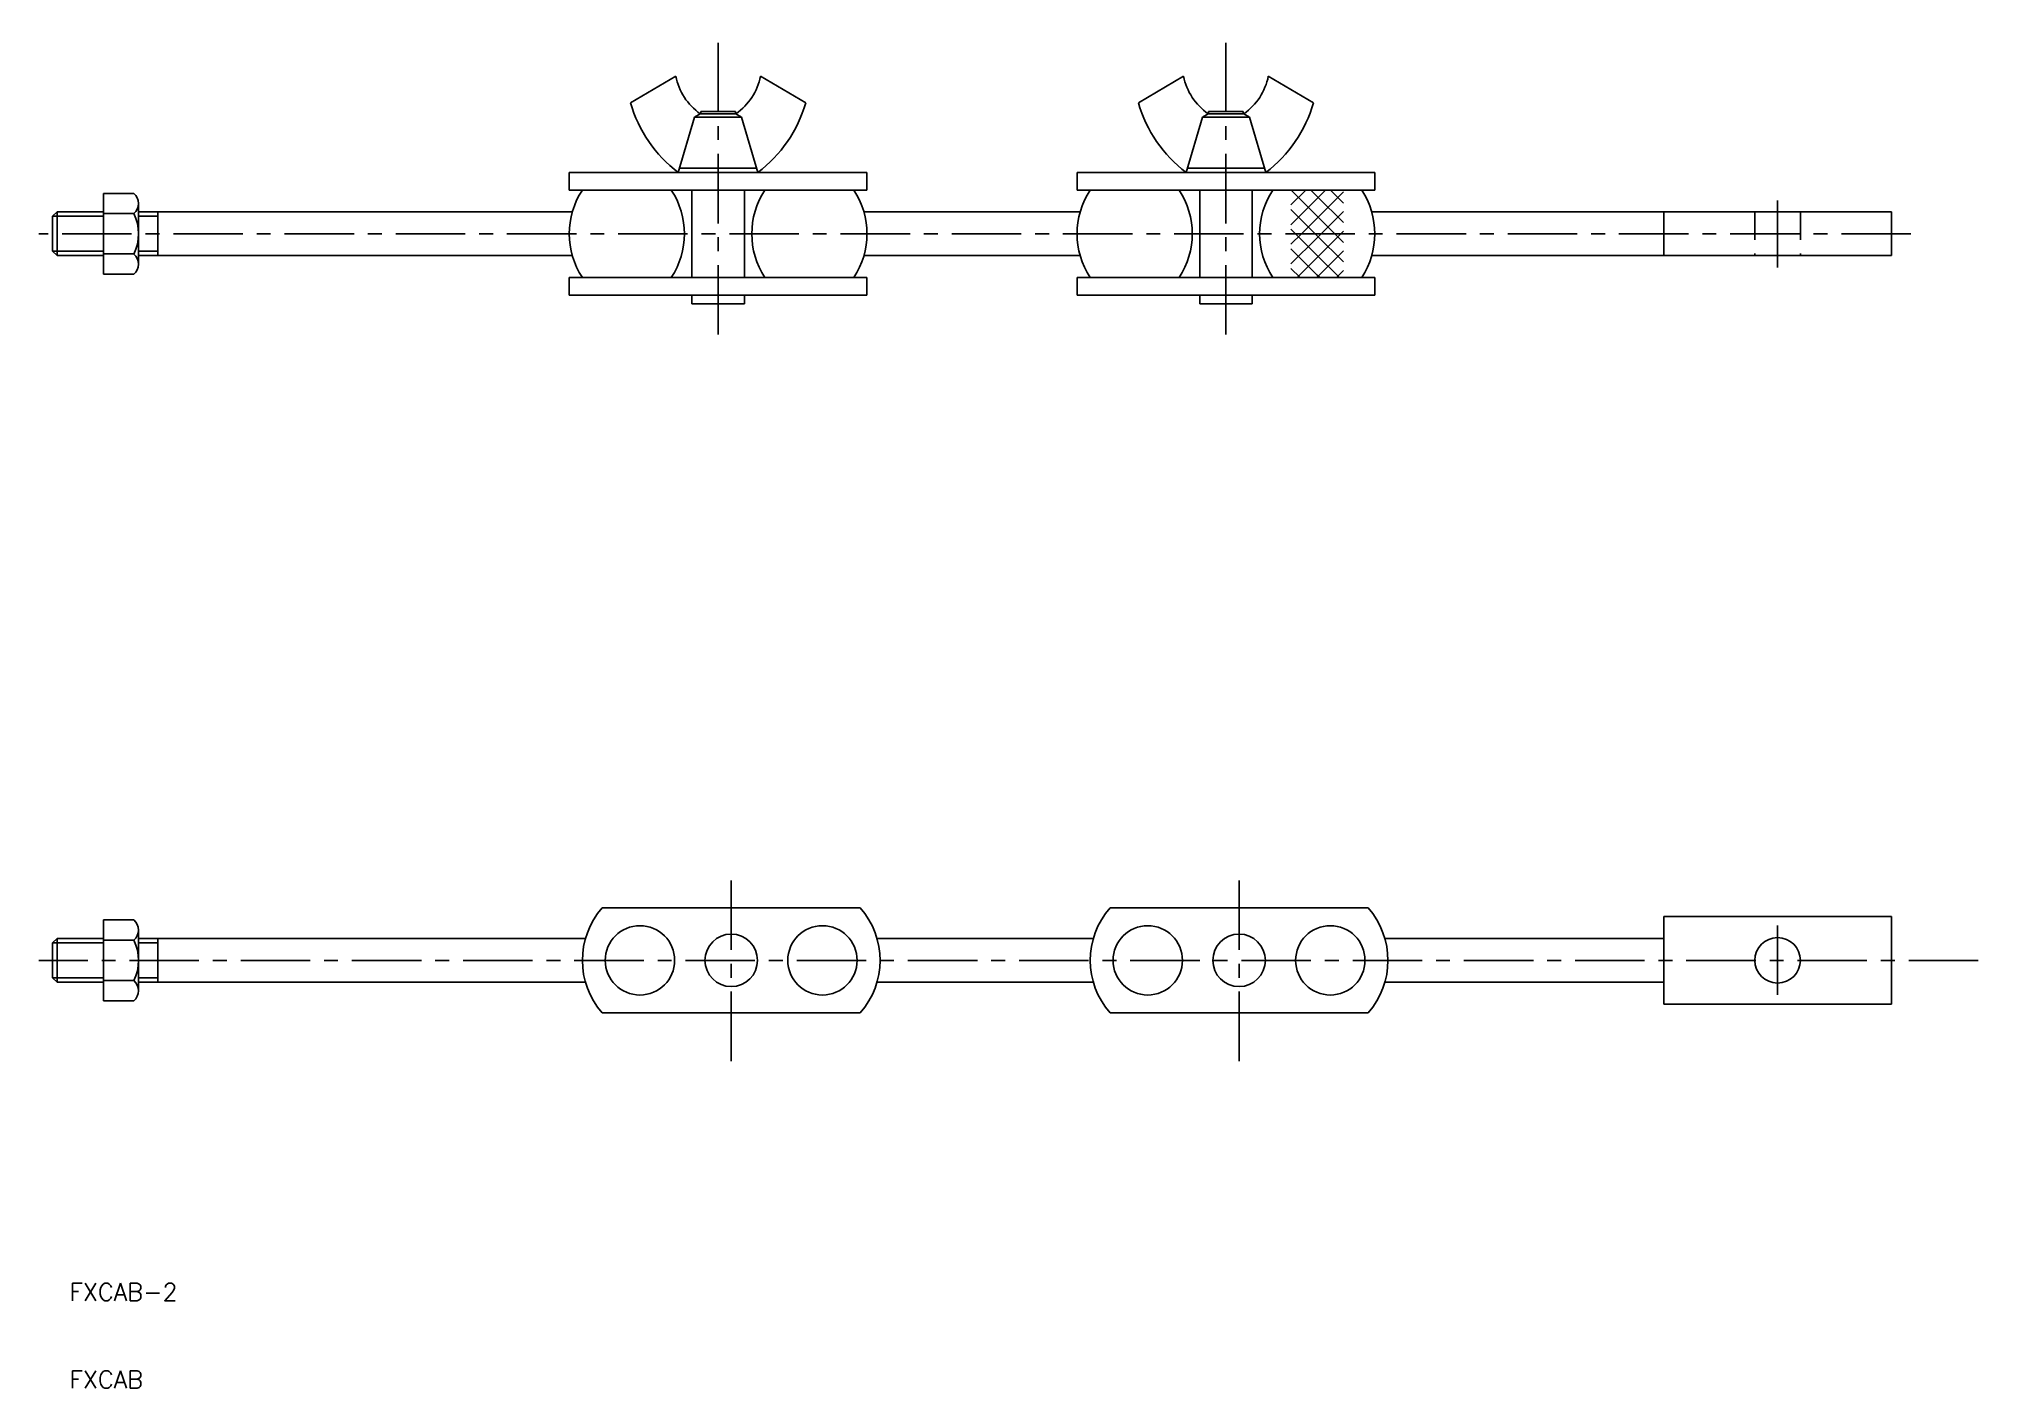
# Model space of a CAD drawing. Extents: x 112 to 334, y -42 to 112.
import ezdxf

# ---------------------------------------------------------------- set-up
doc = ezdxf.new("R2010")
doc.units = 0
doc.header["$LTSCALE"] = 0.25
doc.linetypes.add('CENTER', pattern=[50.8, 31.75, -6.35, 6.35, -6.35])
doc.linetypes.add('DASHED', pattern=[19.05, 12.7, -6.35])
doc.layers.get('0').update_dxf_attribs({"linetype": 'CONTINUOUS'})
doc.layers.add('CENTER', color=1, linetype='CENTER')
doc.styles.get("Standard").update_dxf_attribs({"font": 'txt.shx'})

msp = doc.modelspace()

# ---------------------------------------------------------------- linework, layer by layer
for p, q in [((184.75, 108.14), (179.59, 105.1)), ((194.43, 108.14), (199.59, 105.1)), ((242.75, 108.14), (237.59, 105.1)), ((252.43, 108.14), (257.59, 105.1)), ((187.61, 104.11), (191.57, 104.11)), ((187.61, 103.85), (187.61, 104.11)), ((191.57, 103.85), (191.57, 104.11)), ((245.61, 104.11), (249.57, 104.11)), ((245.61, 103.85), (245.61, 104.11)), ((249.57, 103.85), (249.57, 104.11)), ((186.91, 103.48), (185.04, 97.14)), ((187.55, 103.85), (186.91, 103.48)), ((186.91, 103.48), (192.27, 103.48)), ((187.55, 103.85), (191.63, 103.85)), ((191.63, 103.85), (192.27, 103.48)), ((192.27, 103.48), (194.14, 97.14)), ((244.91, 103.48), (243.04, 97.14)), ((245.55, 103.85), (244.91, 103.48)), ((244.91, 103.48), (250.27, 103.48)), ((245.55, 103.85), (249.63, 103.85)), ((249.63, 103.85), (250.27, 103.48)), ((250.27, 103.48), (252.14, 97.14)), ((185.31, 97.62), (193.87, 97.62)), ((243.31, 97.62), (251.87, 97.62)), ((172.59, 97.14), (206.59, 97.14)), ((172.59, 95.14), (172.59, 97.14)), ((206.59, 95.14), (206.59, 97.14)), ((230.59, 97.14), (264.59, 97.14)), ((230.59, 95.14), (230.59, 97.14)), ((264.59, 95.14), (264.59, 97.14)), ((119.4, 94.76), (119.4, 85.52)), ((119.4, 94.76), (122.86, 94.76)), ((123.4, 93.6), (123.4, 86.67)), ((172.59, 95.14), (206.59, 95.14)), ((186.59, 85.14), (186.59, 95.14)), ((192.59, 85.14), (192.59, 95.14)), ((230.59, 95.14), (264.59, 95.14)), ((244.59, 85.14), (244.59, 95.14)), ((250.59, 85.14), (250.59, 95.14)), ((113.59, 92.14), (114.09, 92.64)), ((113.59, 88.14), (113.59, 92.14)), ((114.09, 92.64), (114.09, 87.64)), ((114.09, 92.64), (119.4, 92.64)), ((122.86, 92.45), (119.4, 92.45)), ((123.4, 92.64), (172.94, 92.64)), ((125.59, 87.64), (125.59, 92.64)), ((206.24, 92.64), (230.94, 92.64)), ((264.24, 92.64), (323.59, 92.64)), ((297.59, 87.64), (297.59, 92.64)), ((323.59, 87.64), (323.59, 92.64)), ((113.59, 88.14), (114.09, 87.64)), ((114.09, 87.64), (119.4, 87.64)), ((122.86, 87.83), (119.4, 87.83)), ((123.4, 87.64), (172.94, 87.64)), ((206.24, 87.64), (230.94, 87.64)), ((264.24, 87.64), (323.59, 87.64)), ((119.4, 85.52), (122.86, 85.52)), ((172.59, 85.14), (206.59, 85.14)), ((172.59, 85.14), (172.59, 83.14)), ((206.59, 85.14), (206.59, 83.14)), ((230.59, 85.14), (264.59, 85.14)), ((230.59, 85.14), (230.59, 83.14)), ((264.59, 85.14), (264.59, 83.14)), ((172.59, 83.14), (206.59, 83.14)), ((186.59, 83.14), (186.59, 82.14)), ((186.59, 82.14), (189.59, 82.14)), ((192.59, 82.14), (189.59, 82.14)), ((192.59, 83.14), (192.59, 82.14)), ((230.59, 83.14), (264.59, 83.14)), ((244.59, 83.14), (244.59, 82.14)), ((244.59, 82.14), (247.59, 82.14)), ((250.59, 82.14), (247.59, 82.14)), ((250.59, 83.14), (250.59, 82.14)), ((119.4, 11.75), (119.4, 2.51)), ((119.4, 11.75), (122.86, 11.75)), ((176.35, 13.13), (205.83, 13.13)), ((234.35, 13.13), (263.83, 13.13)), ((297.59, 12.13), (323.59, 12.13)), ((297.59, 12.13), (297.59, 7.13)), ((323.59, 12.13), (323.59, 7.13)), ((113.59, 9.13), (114.09, 9.63)), ((113.59, 5.13), (113.59, 9.13)), ((114.09, 9.63), (114.09, 4.63)), ((114.09, 9.63), (119.4, 9.63)), ((122.86, 9.44), (119.4, 9.44)), ((123.4, 10.59), (123.4, 3.66)), ((123.4, 9.63), (174.44, 9.63)), ((125.59, 4.63), (125.59, 9.63)), ((207.74, 9.63), (232.44, 9.63)), ((265.74, 9.63), (297.59, 9.63)), ((297.59, 2.13), (297.59, 7.13)), ((323.59, 2.13), (323.59, 7.13)), ((113.59, 5.13), (114.09, 4.63)), ((114.09, 4.63), (119.4, 4.63)), ((122.86, 4.82), (119.4, 4.82)), ((123.4, 4.63), (174.44, 4.63)), ((207.74, 4.63), (232.44, 4.63)), ((265.74, 4.63), (297.59, 4.63)), ((119.4, 2.51), (122.86, 2.51)), ((176.35, 1.13), (205.83, 1.13)), ((234.35, 1.13), (263.83, 1.13)), ((297.59, 2.13), (323.59, 2.13))]:
    msp.add_line(p, q)
at = {"color": 3}
for p, q in [((255.01, 93.43), (256.73, 95.14)), ((255.01, 91.18), (258.01, 94.18)), ((258.01, 92.16), (255.04, 95.14)), ((258.01, 94.41), (257.28, 95.14)), ((258.01, 94.18), (258.97, 95.14)), ((258.01, 91.94), (261.01, 94.94)), ((261.01, 91.41), (258.01, 94.41)), ((261.01, 93.65), (259.53, 95.14)), ((113.59, 92.14), (119.4, 92.14)), ((123.4, 92.14), (125.59, 92.14)), ((257.79, 90.14), (255.01, 92.92)), ((256.22, 90.14), (258.01, 91.94)), ((260.04, 90.14), (258.01, 92.16)), ((258.46, 90.14), (261.01, 92.69)), ((255.55, 90.14), (255.01, 90.67)), ((255.01, 88.94), (256.22, 90.14)), ((255.01, 86.69), (258.01, 89.69)), ((258.01, 87.67), (255.55, 90.14)), ((258.01, 89.92), (257.79, 90.14)), ((258.01, 87.44), (260.71, 90.14)), ((258.01, 89.69), (258.46, 90.14)), ((261.01, 86.92), (258.01, 89.92)), ((261.01, 89.16), (260.04, 90.14)), ((260.71, 90.14), (261.01, 90.44)), ((113.59, 88.14), (119.4, 88.14)), ((123.4, 88.14), (125.59, 88.14)), ((258.01, 85.42), (255.01, 88.42)), ((255.71, 85.14), (258.01, 87.44)), ((258.01, 85.2), (261.01, 88.2)), ((260.55, 85.14), (258.01, 87.67)), ((256.06, 85.14), (255.01, 86.18)), ((257.95, 85.14), (258.01, 85.2)), ((258.3, 85.14), (258.01, 85.42)), ((260.2, 85.14), (261.01, 85.95)), ((113.59, 9.13), (119.4, 9.13)), ((123.4, 9.13), (125.59, 9.13)), ((113.59, 5.13), (119.4, 5.13)), ((123.4, 5.13), (125.59, 5.13))]:
    msp.add_line(p, q, dxfattribs=at)
at = {"color": 3, "linetype": 'DASHED'}
for p, q in [((307.99, 92.64), (307.99, 87.64)), ((313.19, 92.64), (313.19, 87.64))]:
    msp.add_line(p, q, dxfattribs=at)
for centre, radius in [((180.66, 7.13), 3.96), ((201.51, 7.13), 3.96), ((238.66, 7.13), 3.96), ((259.51, 7.13), 3.96), ((191.09, 7.13), 3), ((249.09, 7.13), 3), ((310.59, 7.13), 2.6)]:
    msp.add_circle(centre, radius)
for centre, radius, start, end in [((191.49, 109.48), 6.87, 191.2616, 235.0199), ((187.69, 109.48), 6.87, 304.9801, 348.7384), ((249.49, 109.48), 6.87, 191.2616, 235.0199), ((245.69, 109.48), 6.87, 304.9801, 348.7384), ((194.4, 109.39), 15.42, 196.1285, 232.61), ((184.78, 109.39), 15.42, 307.39, 343.8715), ((252.4, 109.39), 15.42, 196.1285, 232.61), ((242.78, 109.39), 15.42, 307.39, 343.8715), ((121.89, 93.6), 1.51, 310.1341, 49.8659), ((181.67, 90.14), 9.08, 146.6015, 213.3985), ((176.66, 90.14), 9.08, 326.6015, 33.3985), ((202.52, 90.14), 9.08, 146.6015, 213.3985), ((197.51, 90.14), 9.08, 326.6015, 33.3985), ((239.67, 90.14), 9.08, 146.6015, 213.3985), ((234.66, 90.14), 9.08, 326.6015, 33.3985), ((260.52, 90.14), 9.08, 146.6015, 213.3985), ((255.51, 90.14), 9.08, 326.6015, 33.3985), ((118.16, 90.14), 5.24, 333.8288, 26.1712), ((121.89, 86.67), 1.51, 310.1341, 49.8659), ((121.89, 10.59), 1.51, 310.1341, 49.8659), ((183.17, 7.13), 9.08, 138.6581, 221.3419), ((199.01, 7.13), 9.08, 318.6581, 41.3419), ((241.17, 7.13), 9.08, 138.6581, 221.3419), ((257.01, 7.13), 9.08, 318.6581, 41.3419), ((118.16, 7.13), 5.24, 333.8288, 26.1712), ((121.89, 3.66), 1.51, 310.1341, 49.8659)]:
    msp.add_arc(centre, radius, start, end)
at = {"layer": 'CENTER', "color": 1, "linetype": 'CENTER'}
for p, q in [((189.59, 78.63), (189.59, 112.42)), ((247.59, 78.63), (247.59, 112.42)), ((310.59, 86.29), (310.59, 93.93)), ((325.81, 90.14), (112.01, 90.14)), ((191.09, -4.38), (191.09, 17.29)), ((249.09, -4.38), (249.09, 17.29)), ((310.59, 11.13), (310.59, 2.94)), ((333.5, 7.13), (112.01, 7.13))]:
    msp.add_line(p, q, dxfattribs=at)

# ---------------------------------------------------------------- texts
for s, p in [('FXCAB-2', (115.51, -31.75)), ('FXCAB', (115.51, -41.75))]:
    msp.add_text(s, height=2).set_placement(p)

doc.saveas('drawing.dxf')
